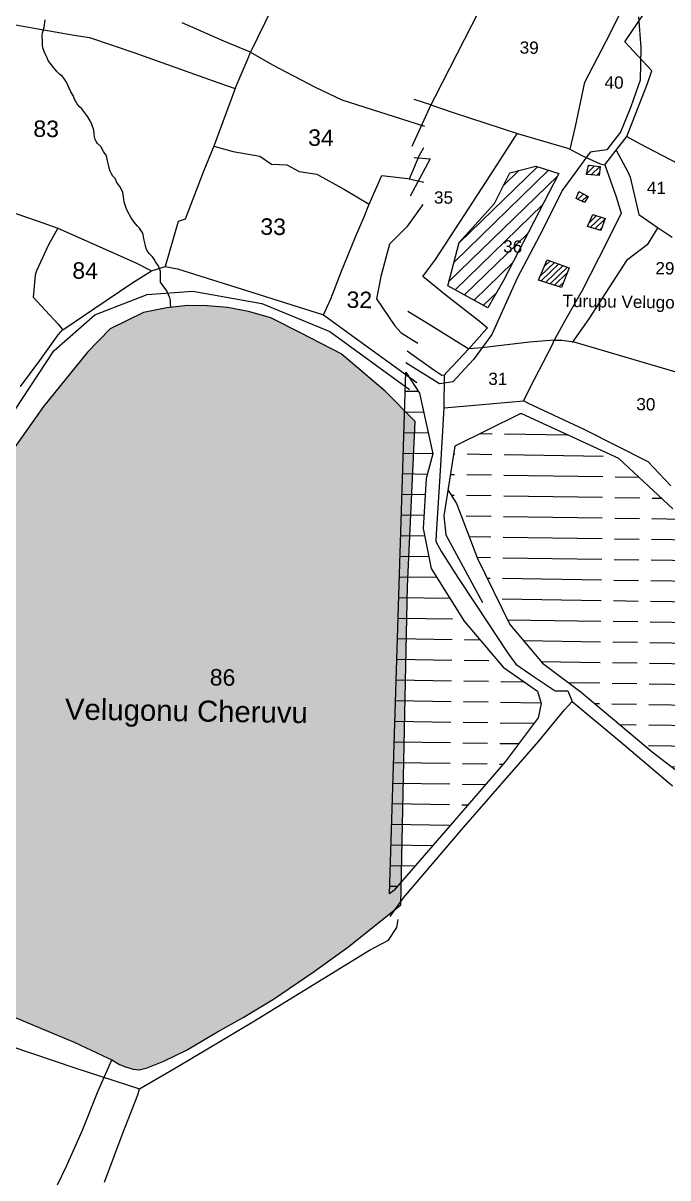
# Model space of a CAD drawing. Header units: inches. Extents: x 341797 to 347342, y 1572885 to 1580736.
# Drawn here: x 344159 to 344553, y 1575723 to 1576428 of the extents above; entities that cross this region are included whole.
import ezdxf

# ---------------------------------------------------------------- set-up
doc = ezdxf.new("R2010")
doc.units = ezdxf.units.IN
doc.header["$MEASUREMENT"] = 0
for name, color, linetype in [('PLAT NOS', 6, 'Continuous'), ('PLATS', 6, 'Continuous'), ('ROADS', 2, 'Continuous'), ('STREAMS', 131, 'Continuous'), ('TANKS', 4, 'Continuous'), ('VILLAGES', 1, 'Continuous')]:
    doc.layers.add(name, color=color, linetype=linetype)
doc.styles.get("Standard").update_dxf_attribs({"font": 'arial.ttf'})
pattern_1 = [(359.13639, (341797.115, 1568468.724), (0.18988, 12.596445), [60.46981, -7.558726, 15.11745, -7.558726])]
pattern_2 = [(44.136387, (341797.1153, 1568468.724), (-1.7545534, 1.8082594), [])]

msp = doc.modelspace()

# ---------------------------------------------------------------- hatches: boundary and pattern name
at = {"layer": 'TANKS'}
h = msp.add_hatch(dxfattribs=at)
h.set_pattern_fill('DASH', color=256, scale=500, angle=-0.86361, style=0)
h.set_pattern_definition([(359.13639, (339641.336, 1571524.5794), (6.3931623, 6.203283), [6.298938, -6.298938])])
h.paths.add_polyline_path([(344147.44, 1576160.1), (344130.13, 1576128.9), (344116.2, 1576101.31), (344102.07, 1576070.39), (344098.39, 1576046.89), (344094.9, 1576037.99), (344087.42, 1576025.67), (344085, 1576013.39), (344086.41, 1576000.94), (344091.88, 1575987.03), (344099.72, 1575966.46), (344104.57, 1575947.92), (344107.37, 1575930.73), (344107.61, 1575914.65), (344102.71, 1575899.59), (344101.09, 1575894.04), (344097.91, 1575885.03), (344097.95, 1575878.21), (344098.67, 1575869.68), (344094.22, 1575861.82), (344093.09, 1575858.39), (344092.75, 1575854.6), (344093.96, 1575850.08), (344096.8, 1575846.82), (344103.15, 1575843.69), (344112.14, 1575839.14), (344124.35, 1575834.54), (344148.93, 1575823.29), (344165.75, 1575816.11), (344190.35, 1575805.83), (344211.05, 1575796.09), (344213.31, 1575795.06), (344218.05, 1575792.27), (344221.57, 1575790.9), (344226.39, 1575789.38), (344230.05, 1575789.1), (344234.85, 1575790.18), (344245.11, 1575794.25), (344259.03, 1575801.09), (344277.83, 1575812.15), (344293.55, 1575820.89), (344312.1, 1575832.09), (344336.38, 1575848.62), (344358.23, 1575864.36), (344389.83, 1575889.82), (344394.06, 1576084.35), (344398.77, 1576184.89), (344380.29, 1576203.38), (344353.44, 1576226.18), (344328.66, 1576238.9), (344310.41, 1576248.16), (344296.87, 1576252.04), (344283.97, 1576254.4), (344271.66, 1576255.37), (344259.69, 1576255.64), (344246.88, 1576254.17), (344232.66, 1576251.33), (344212.37, 1576241.5), (344198.35, 1576227.18), (344171.45, 1576194.08)])
h.paths.add_polyline_path([(343818.61, 1576354.57), (343816.9, 1576362.06), (343815, 1576365.52), (343810.18, 1576367.92), (343789.2, 1576370.06), (343760.81, 1576370.49), (343756.81, 1576369.37), (343752.08, 1576354.82), (343739.8, 1576315.26), (343746.31, 1576314.07), (343753.76, 1576311.84), (343758.8, 1576310.34), (343770.66, 1576306.06), (343777.22, 1576303.66), (343788.26, 1576302.77), (343794.79, 1576304.67), (343805.26, 1576309.58), (343813.77, 1576317.38), (343821.54, 1576329.44), (343823.28, 1576333.38), (343824.22, 1576340.16), (343822.37, 1576346.35)])
h.paths.add_polyline_path([(343752.08, 1576354.82), (343756.81, 1576369.37), (343749.55, 1576367.35), (343718.89, 1576359.94), (343700.45, 1576358.65), (343670.63, 1576359.62), (343667.79, 1576358.52), (343663.78, 1576355.37), (343662.76, 1576351.72), (343662.45, 1576342.31), (343664.1, 1576336.61), (343667.55, 1576328.88), (343672.54, 1576322.64), (343678.99, 1576319.68), (343689.11, 1576318.54), (343704.66, 1576317.95), (343718.17, 1576317.8), (343729.52, 1576317.43), (343735.45, 1576316.06), (343739.8, 1576315.26)])
h.paths.add_polyline_path([(344180.26, 1575994.98), (344337.07, 1575992.62), (344337.45, 1576017.84), (344180.64, 1576020.2)], flags=24)
h.paths.add_polyline_path([(344270.49, 1576021), (344291.27, 1576020.69), (344291.5, 1576036.1), (344270.72, 1576036.41)], flags=24)
h.paths.add_polyline_path([(343766, 1576315.05), (343794.5, 1576314.62), (343794.73, 1576329.77), (343766.22, 1576330.2)], flags=24)
h.paths.add_polyline_path([(343678.04, 1576325.12), (343706.63, 1576324.69), (343706.86, 1576340.11), (343678.27, 1576340.54)], flags=24)
h = msp.add_hatch(dxfattribs=at)
h.set_pattern_fill('ACAD_ISO08W100', color=256, scale=25, angle=-0.86361, style=0)
h.set_pattern_definition(pattern_1)
h.paths.add_polyline_path([(344428.57, 1576062.87), (344408.42, 1576094.99), (344403.61, 1576119.45), (344405.45, 1576150.02), (344409.4, 1576165.15), (344401.29, 1576202.07), (344392.94, 1576214.91), (344382.93, 1575896.51), (344385.65, 1575898.55), (344422.64, 1575941.17), (344453.7, 1575976.97), (344473.77, 1576003.85), (344475.6, 1576012.76), (344473.36, 1576020.15), (344452.36, 1576034.75)])
h = msp.add_hatch(dxfattribs=at)
h.set_pattern_fill('ACAD_ISO08W100', color=256, scale=25, angle=-0.86361, style=0)
h.set_pattern_definition(pattern_1)
h.paths.add_polyline_path([(344621.09, 1576039.56), (344599.42, 1576082.25), (344556.11, 1576131.58), (344523.06, 1576162.24), (344463.77, 1576189.49), (344462.58, 1576189.51), (344422.98, 1576169.73), (344418.71, 1576143.18), (344424.03, 1576134.76), (344436.82, 1576101.22), (344456.58, 1576060.9), (344476.55, 1576037.34), (344500.15, 1576019.61), (344543.41, 1575983.1), (344585.76, 1575950.73), (344621.53, 1575925.02), (344628.88, 1575918.14), (344664.44, 1575893.35), (344690.17, 1575884.69), (344711.42, 1575886.73), (344741.12, 1575888.74), (344762.39, 1575890.59), (344786.44, 1575891.31), (344806.02, 1575893.18), (344819.4, 1575901.42), (344823.1, 1575912.47), (344819.54, 1575930.6), (344813.34, 1575949.35), (344810.55, 1575965.9), (344810.84, 1575985.45), (344809.93, 1575996.46), (344806.84, 1576000.94), (344801.19, 1576003.48), (344800.96, 1576004.26), (344793.54, 1576007.01), (344770.93, 1576003.2), (344704.49, 1576004.2), (344650.12, 1576010.68)])
at = {"layer": 'VILLAGES'}
h = msp.add_hatch(dxfattribs=at)
h.set_pattern_fill('ANSI31', color=256, scale=500, angle=-0.86361, style=0)
h.set_pattern_definition([(44.13639, (341797.115, 1568468.724), (-4.3863835, 4.5206484), [])])
h.paths.add_polyline_path([(344486.53, 1576336.15), (344472.46, 1576340.69), (344456.44, 1576336.72), (344447.16, 1576317.9), (344425.64, 1576294.17), (344418.6, 1576267.73), (344443.16, 1576254.32), (344452.62, 1576270.89)])
h.paths.add_polyline_path([(344450.48, 1576286), (344465.94, 1576285.77), (344466.11, 1576297.25), (344450.65, 1576297.48)], flags=24)
h = msp.add_hatch(dxfattribs=at)
h.set_pattern_fill('ANSI31', color=256, scale=200, angle=-0.86361, style=0)
h.set_pattern_definition(pattern_2)
h.paths.add_polyline_path([(344511.79, 1576340.49), (344504.57, 1576341.37), (344503.3, 1576335.6), (344511.08, 1576335.04)])
h = msp.add_hatch(dxfattribs=at)
h.set_pattern_fill('ANSI31', color=256, scale=200, angle=-0.86361, style=0)
h.set_pattern_definition(pattern_2)
h.paths.add_polyline_path([(344504.37, 1576322.12), (344498.77, 1576325.23), (344497.11, 1576320.99), (344502.22, 1576318.5)])
h = msp.add_hatch(dxfattribs=at)
h.set_pattern_fill('ANSI31', color=256, scale=200, angle=-0.86361, style=0)
h.set_pattern_definition(pattern_2)
h.paths.add_polyline_path([(344514.86, 1576308.72), (344507.29, 1576311.27), (344503.9, 1576303.95), (344512.23, 1576301.54)])
h = msp.add_hatch(dxfattribs=at)
h.set_pattern_fill('ANSI31', color=256, scale=200, angle=-0.86361, style=0)
h.set_pattern_definition(pattern_2)
h.paths.add_polyline_path([(344492.69, 1576278.73), (344479.32, 1576283.62), (344474.09, 1576271.16), (344488.12, 1576266.58)])

# ---------------------------------------------------------------- linework, layer by layer
at = {"layer": 'PLATS', "color": 0}
for p, q in [((344453.87, 1576467.43), (344410.91, 1576383.31)), ((344515.26, 1576416.53), (344533.63, 1576453.68)), ((344311.02, 1576437.01), (344298.09, 1576410.28)), ((344526.89, 1576416.69), (344538.91, 1576434.26)), ((344148.65, 1576427.96), (344167.03, 1576424.83)), ((344167.03, 1576424.83), (344190.28, 1576420.74)), ((344281.66, 1576417.11), (344256.32, 1576428.17)), ((344190.28, 1576420.74), (344199.67, 1576419.26)), ((344199.67, 1576419.26), (344226.65, 1576410.07)), ((344298.09, 1576410.28), (344281.66, 1576417.11)), ((344502.37, 1576391.95), (344515.26, 1576416.53)), ((344543.21, 1576398.91), (344526.89, 1576416.69)), ((344226.65, 1576410.07), (344278.02, 1576391.87)), ((344296.59, 1576406.56), (344298.09, 1576410.28)), ((344298.09, 1576410.28), (344311.4, 1576402.58)), ((344288.64, 1576388.23), (344296.59, 1576406.56)), ((344311.4, 1576402.58), (344337.64, 1576389.02)), ((344540.72, 1576391.28), (344543.21, 1576398.91)), ((344288.64, 1576388.23), (344275.55, 1576353.03)), ((344278.02, 1576391.87), (344288.64, 1576388.23)), ((344337.64, 1576389.02), (344353.88, 1576381.26)), ((344496.66, 1576365.02), (344502.37, 1576391.95)), ((344536.06, 1576379.28), (344540.72, 1576391.28)), ((344353.88, 1576381.26), (344404.28, 1576365.05)), ((344408.3, 1576378.24), (344398.03, 1576381.41)), ((344410.91, 1576383.31), (344408.3, 1576378.24)), ((344408.3, 1576378.24), (344396.68, 1576352.7)), ((344408.3, 1576378.24), (344421.84, 1576373.48)), ((344528.02, 1576358.85), (344536.06, 1576379.28)), ((344421.84, 1576373.48), (344461.76, 1576360.56)), ((344460.07, 1576358.96), (344461.3, 1576360.7)), ((344461.76, 1576360.56), (344491.09, 1576351.93)), ((344493.46, 1576351.01), (344496.66, 1576365.02)), ((344275.55, 1576353.03), (344269.46, 1576338.17)), ((344275.55, 1576353.03), (344287.41, 1576349.75)), ((344453.04, 1576348.22), (344460.07, 1576358.96)), ((344521.52, 1576350.54), (344528.02, 1576358.85)), ((344528.02, 1576358.85), (344535.79, 1576354.56)), ((344535.79, 1576354.56), (344571.21, 1576336)), ((344287.41, 1576349.75), (344303.74, 1576346.88)), ((344303.74, 1576346.88), (344310.87, 1576342.03)), ((344395.16, 1576332.9), (344401.08, 1576346.95)), ((344398.16, 1576346.06), (344407.92, 1576345.25)), ((344401.08, 1576346.95), (344404.04, 1576352.19)), ((344444.41, 1576335.07), (344453.04, 1576348.22)), ((344491.09, 1576351.93), (344493.46, 1576351.01)), ((344493.67, 1576350.93), (344500.53, 1576347.23)), ((344500.53, 1576347.23), (344511.79, 1576342.12)), ((344514.67, 1576341.57), (344521.52, 1576350.54)), ((344521.52, 1576350.54), (344528.57, 1576337.32)), ((344310.87, 1576342.03), (344320.26, 1576341.48)), ((344320.26, 1576341.48), (344327.87, 1576337.39)), ((344407.92, 1576345.25), (344395.67, 1576322.49)), ((344511.79, 1576342.12), (344514.67, 1576341.57)), ((344514.67, 1576341.57), (344521.5, 1576321.99)), ((344081.76, 1576336.79), (344167.58, 1576307.3)), ((344269.46, 1576338.17), (344258.18, 1576308.35)), ((344327.87, 1576337.39), (344338.5, 1576335.92)), ((344338.5, 1576335.92), (344355.44, 1576326.42)), ((344370.5, 1576317.46), (344378.36, 1576335.09)), ((344378.36, 1576335.09), (344394.13, 1576333.14)), ((344394.13, 1576333.14), (344403.89, 1576330.9)), ((344429.07, 1576311.24), (344444.41, 1576335.07)), ((344528.57, 1576337.32), (344530.08, 1576333.91)), ((344530.08, 1576333.91), (344535.35, 1576311.15)), ((344355.44, 1576326.42), (344370.5, 1576317.46)), ((344521.5, 1576321.99), (344524.66, 1576312.11)), ((344367.47, 1576309.79), (344370.5, 1576317.46)), ((344403.29, 1576317.29), (344393.56, 1576303.7)), ((344411.17, 1576283.73), (344429.07, 1576311.24)), ((344524.66, 1576312.11), (344516, 1576294.77)), ((344535.35, 1576311.15), (344546.56, 1576303.45)), ((344167.58, 1576307.3), (344180.36, 1576302.79)), ((344253.78, 1576306.95), (344245.98, 1576279.42)), ((344258.18, 1576308.35), (344253.78, 1576306.95)), ((344362.17, 1576297.49), (344367.47, 1576309.79)), ((344393.56, 1576303.7), (344383.01, 1576293.08)), ((344180.36, 1576302.79), (344174.7, 1576292.67)), ((344180.36, 1576302.79), (344227.52, 1576281.81)), ((344353.3, 1576275.5), (344362.17, 1576297.49)), ((344546.99, 1576303.2), (344540.4, 1576292.74)), ((344546.56, 1576303.45), (344555.77, 1576297.4)), ((344174.7, 1576292.67), (344167.3, 1576276.86)), ((344383.01, 1576293.08), (344377.72, 1576273.45)), ((344516, 1576294.77), (344500.71, 1576264.91)), ((344540.4, 1576292.74), (344527.74, 1576283.15)), ((344403.41, 1576273.36), (344411.17, 1576283.73)), ((344527.74, 1576283.15), (344504.72, 1576247.61)), ((344167.3, 1576276.86), (344166.42, 1576274.21)), ((344225.47, 1576269.37), (344237.53, 1576276.87)), ((344227.52, 1576281.81), (344237.53, 1576276.87)), ((344237.53, 1576276.87), (344245.98, 1576279.42)), ((344245.98, 1576279.42), (344253.47, 1576277.98)), ((344253.47, 1576277.98), (344303.43, 1576262.29)), ((344347.24, 1576259.82), (344353.3, 1576275.5)), ((344166.42, 1576274.21), (344165.23, 1576260.81)), ((344202.23, 1576253.71), (344225.47, 1576269.37)), ((344377.72, 1576273.45), (344375.06, 1576259.79)), ((344417.61, 1576261.79), (344403.41, 1576273.36)), ((344303.43, 1576262.29), (344342.67, 1576249.92)), ((344437.88, 1576246.01), (344417.61, 1576261.79)), ((344500.71, 1576264.91), (344491.02, 1576247.76)), ((344165.23, 1576260.81), (344180.3, 1576244.5)), ((344342.67, 1576249.92), (344347.24, 1576259.82)), ((344375.06, 1576259.79), (344386.18, 1576243.18)), ((344183.43, 1576240.72), (344202.23, 1576253.71)), ((344342.67, 1576249.92), (344358.38, 1576238.51)), ((344394.25, 1576252.28), (344407.33, 1576244.23)), ((344491.02, 1576247.76), (344483.63, 1576234.41)), ((344504.72, 1576247.61), (344494.56, 1576233.03)), ((344180.3, 1576244.5), (344183.43, 1576240.72)), ((344180.53, 1576237.65), (344183.27, 1576240.91)), ((344386.18, 1576243.18), (344390.14, 1576239.03)), ((344407.33, 1576244.23), (344431.53, 1576229.25)), ((344436.14, 1576234.58), (344442.44, 1576241.54)), ((344442.79, 1576241.82), (344437.88, 1576246.01)), ((344442.44, 1576241.54), (344442.79, 1576241.82)), ((344169.4, 1576222.17), (344180.53, 1576237.65)), ((344358.38, 1576238.51), (344399.61, 1576208.65)), ((344390.14, 1576239.03), (344400.3, 1576232.7)), ((344431.53, 1576229.25), (344436.14, 1576234.58)), ((344468.63, 1576233.29), (344439.36, 1576229.86)), ((344483.63, 1576234.41), (344468.63, 1576233.29)), ((344482.69, 1576231.84), (344483.63, 1576234.41)), ((344483.63, 1576234.41), (344488.27, 1576234.54)), ((344488.27, 1576234.54), (344495.64, 1576233.43)), ((344495.64, 1576233.43), (344560, 1576214.56)), ((344410.12, 1576216.26), (344393.7, 1576227.81)), ((344431.53, 1576229.25), (344417.98, 1576214.98)), ((344439.36, 1576229.86), (344431.53, 1576229.25)), ((344471.64, 1576210.73), (344482.69, 1576231.84)), ((344157.39, 1576206.27), (344169.4, 1576222.17)), ((344415.05, 1576212.95), (344410.12, 1576216.26)), ((344416.43, 1576213.09), (344415.05, 1576212.95)), ((344416.43, 1576213.09), (344416.11, 1576193.15)), ((344417.98, 1576214.98), (344416.43, 1576213.09)), ((344464.93, 1576197.54), (344471.64, 1576210.73)), ((344416.11, 1576193.15), (344413.91, 1576154.74)), ((344416.11, 1576193.15), (344437.34, 1576195.02)), ((344437.34, 1576195.02), (344464.93, 1576197.54)), ((344468, 1576195.92), (344464.91, 1576197.49)), ((344501.87, 1576179.93), (344468, 1576195.92)), ((344541.11, 1576160.27), (344501.87, 1576179.93)), ((344554.91, 1576145.65), (344541.11, 1576160.27)), ((344413.91, 1576154.74), (344411.58, 1576116.21)), ((344411.58, 1576116.21), (344411.4, 1576111.53)), ((344411.4, 1576111.53), (344414.75, 1576105.21)), ((344414.75, 1576105.21), (344424.82, 1576089.58)), ((344424.82, 1576089.58), (344436, 1576072.67)), ((344436, 1576072.67), (344454.98, 1576044.08)), ((344454.98, 1576044.08), (344460.25, 1576036.6)), ((344460.25, 1576036.6), (344471.31, 1576028.91)), ((344471.31, 1576028.91), (344484.16, 1576020.32)), ((344484.16, 1576020.32), (344492.03, 1576020.44)), ((344492.03, 1576020.44), (344494.71, 1576013.91)), ((344474.13, 1575989.45), (344489.87, 1576008.74)), ((344489.87, 1576008.74), (344494.71, 1576013.91)), ((344494.71, 1576013.91), (344523.69, 1575989.58)), ((344428.3, 1575936.87), (344474.13, 1575989.45)), ((344523.69, 1575989.58), (344556.02, 1575962.31)), ((344391.56, 1575894.12), (344428.3, 1575936.87)), ((344383.42, 1575882.66), (344391.56, 1575894.12)), ((344387.55, 1575875.91), (344388.32, 1575880.78)), ((344382.4, 1575868.12), (344387.55, 1575875.91)), ((344370.74, 1575862), (344382.4, 1575868.12)), ((344299.4, 1575818.28), (344370.74, 1575862)), ((344253.57, 1575791.09), (344299.4, 1575818.28)), ((344151.62, 1575803.48), (344190.67, 1575790.25)), ((344190.67, 1575790.25), (344230.24, 1575777.35)), ((344230.24, 1575777.35), (344253.57, 1575791.09)), ((344229.19, 1575773.85), (344230.24, 1575777.35)), ((344219.54, 1575749.34), (344229.19, 1575773.85)), ((344208.73, 1575720.47), (344219.54, 1575749.34))]:
    msp.add_line(p, q, dxfattribs=at)
at = {"layer": 'ROADS', "color": 1}
for p, q in [((344535.23, 1576431.89), (344536.53, 1576413.24)), ((344536.53, 1576413.24), (344536.13, 1576393.13)), ((344536.13, 1576393.13), (344530.38, 1576377.01)), ((344530.38, 1576377.01), (344524.16, 1576361.43)), ((344524.16, 1576361.43), (344519.59, 1576355.73)), ((344519.59, 1576355.73), (344515.71, 1576350.67)), ((344505.54, 1576349.35), (344488.48, 1576325.92)), ((344515.71, 1576350.67), (344505.54, 1576349.35)), ((344488.48, 1576325.92), (344476.65, 1576301.98)), ((344476.65, 1576301.98), (344461.02, 1576272.37)), ((344461.02, 1576272.37), (344445.59, 1576238.01)), ((344202.91, 1576249.91), (344234.84, 1576262.38)), ((344234.84, 1576262.38), (344262.86, 1576264.46)), ((344262.86, 1576264.46), (344304.95, 1576256.93)), ((344304.95, 1576256.93), (344346.47, 1576239.79)), ((344177.92, 1576227.92), (344202.91, 1576249.91)), ((344346.47, 1576239.79), (344395.22, 1576204.42)), ((344445.59, 1576238.01), (344434.24, 1576222.69)), ((344153.98, 1576191.76), (344177.92, 1576227.92)), ((344413.54, 1576207.91), (344393.01, 1576220.74)), ((344434.24, 1576222.69), (344421.65, 1576208.95)), ((344421.65, 1576208.95), (344413.54, 1576207.91)), ((344213.4, 1575795.25), (344204.66, 1575775.92)), ((344204.66, 1575775.92), (344195.1, 1575752.05)), ((344195.1, 1575752.05), (344185.45, 1575730.09)), ((344185.45, 1575730.09), (344174.2, 1575707.08))]:
    msp.add_line(p, q, dxfattribs=at)
at = {"layer": 'STREAMS'}
for p, q in [((344171, 1576422.03), (344172.05, 1576425.45)), ((344172.05, 1576425.45), (344172.13, 1576426.96)), ((344172.13, 1576426.96), (344172.66, 1576430.01)), ((344170.67, 1576419.57), (344170.76, 1576420.94)), ((344170.84, 1576417.45), (344170.67, 1576419.57)), ((344170.76, 1576420.94), (344171, 1576422.03)), ((344170.86, 1576414.65), (344170.84, 1576417.45)), ((344171.18, 1576412.94), (344170.86, 1576414.65)), ((344172.05, 1576410.75), (344171.18, 1576412.94)), ((344172.82, 1576408.84), (344172.05, 1576410.75)), ((344173.69, 1576406.9), (344172.82, 1576408.84)), ((344174.47, 1576405.26), (344173.69, 1576406.9)), ((344175.51, 1576403.86), (344174.47, 1576405.26)), ((344176.64, 1576402.33), (344175.51, 1576403.86)), ((344177.71, 1576400.87), (344176.64, 1576402.33)), ((344178.65, 1576399.67), (344177.71, 1576400.87)), ((344179.85, 1576398.27), (344178.65, 1576399.67)), ((344181.24, 1576396.81), (344179.85, 1576398.27)), ((344183.08, 1576395.44), (344181.24, 1576396.81)), ((344184.38, 1576393.82), (344183.08, 1576395.44)), ((344185.68, 1576392.03), (344184.38, 1576393.82)), ((344186.47, 1576390.24), (344185.68, 1576392.03)), ((344187.27, 1576388.4), (344186.47, 1576390.24)), ((344188.24, 1576386.06), (344187.27, 1576388.4)), ((344189.75, 1576383.8), (344188.24, 1576386.06)), ((344190.42, 1576381.72), (344189.75, 1576383.8)), ((344191.08, 1576380.61), (344190.42, 1576381.72)), ((344192.2, 1576378.82), (344191.08, 1576380.61)), ((344193.31, 1576377.2), (344192.2, 1576378.82)), ((344194.89, 1576375.81), (344193.31, 1576377.2)), ((344196.87, 1576373.35), (344194.89, 1576375.81)), ((344198.08, 1576371.73), (344196.87, 1576373.35)), ((344198.93, 1576370.53), (344198.08, 1576371.73)), ((344199.99, 1576368.33), (344198.93, 1576370.53)), ((344201.01, 1576366.12), (344199.99, 1576368.33)), ((344202.37, 1576362.68), (344201.01, 1576366.12)), ((344202.72, 1576358.64), (344202.37, 1576362.68)), ((344203.11, 1576357.04), (344202.72, 1576358.64)), ((344203.86, 1576355.53), (344203.11, 1576357.04)), ((344204.58, 1576354.56), (344203.86, 1576355.53)), ((344206.56, 1576352.75), (344204.58, 1576354.56)), ((344208.12, 1576349.69), (344206.56, 1576352.75)), ((344209.02, 1576348.45), (344208.12, 1576349.69)), ((344209.78, 1576347.53), (344209.02, 1576348.45)), ((344210.3, 1576346.1), (344209.78, 1576347.53)), ((344210.68, 1576343.96), (344210.3, 1576346.1)), ((344211.29, 1576341.58), (344210.68, 1576343.96)), ((344211.84, 1576338.89), (344211.29, 1576341.58)), ((344212.33, 1576337.75), (344211.84, 1576338.89)), ((344213.08, 1576336), (344212.33, 1576337.75)), ((344214.01, 1576334.53), (344213.08, 1576336)), ((344215.27, 1576333.23), (344214.01, 1576334.53)), ((344216.42, 1576330.75), (344215.27, 1576333.23)), ((344218.16, 1576328.31), (344216.42, 1576330.75)), ((344219.5, 1576325.99), (344218.16, 1576328.31)), ((344219.94, 1576324.57), (344219.5, 1576325.99)), ((344220.36, 1576321.96), (344219.94, 1576324.57)), ((344220.85, 1576318.72), (344220.36, 1576321.96)), ((344222.08, 1576315.07), (344220.85, 1576318.72)), ((344222.83, 1576313.28), (344222.08, 1576315.07)), ((344225.14, 1576309.1), (344222.83, 1576313.28)), ((344226.89, 1576306.55), (344225.14, 1576309.1)), ((344228.86, 1576304.28), (344226.89, 1576306.55)), ((344230.26, 1576302.85), (344228.86, 1576304.28)), ((344232.17, 1576299.76), (344230.26, 1576302.85)), ((344233.11, 1576295.49), (344232.17, 1576299.76)), ((344233.58, 1576293.11), (344233.11, 1576295.49)), ((344234.27, 1576290.5), (344233.58, 1576293.11)), ((344234.98, 1576289.03), (344234.27, 1576290.5)), ((344236.32, 1576287.19), (344234.98, 1576289.03)), ((344238.03, 1576285.66), (344236.32, 1576287.19)), ((344239.28, 1576283.81), (344238.03, 1576285.66)), ((344240.08, 1576282.36), (344239.28, 1576283.81)), ((344241.87, 1576279.78), (344240.08, 1576282.36)), ((344242.96, 1576276.39), (344241.87, 1576279.78)), ((344243.03, 1576275.11), (344242.96, 1576276.39)), ((344243, 1576273.1), (344243.03, 1576275.11)), ((344243.05, 1576269.91), (344243, 1576273.1)), ((344244.66, 1576267.67), (344243.05, 1576269.91)), ((344246.89, 1576264.54), (344244.66, 1576267.67)), ((344247.86, 1576262.11), (344246.89, 1576264.54)), ((344248.39, 1576261.23), (344247.86, 1576262.11)), ((344248.79, 1576260.36), (344248.39, 1576261.23)), ((344249.22, 1576258.76), (344248.79, 1576260.36)), ((344249.2, 1576257.07), (344249.22, 1576258.76)), ((344249.34, 1576254.45), (344249.2, 1576257.07))]:
    msp.add_line(p, q, dxfattribs=at)
at = {"layer": 'TANKS'}
for p, q in [((344246.88, 1576254.17), (344232.66, 1576251.33)), ((344259.69, 1576255.64), (344246.88, 1576254.17)), ((344271.66, 1576255.37), (344259.69, 1576255.64)), ((344283.97, 1576254.4), (344271.66, 1576255.37)), ((344296.87, 1576252.04), (344283.97, 1576254.4)), ((344232.66, 1576251.33), (344212.37, 1576241.5)), ((344310.41, 1576248.16), (344296.87, 1576252.04)), ((344328.66, 1576238.9), (344310.41, 1576248.16)), ((344212.37, 1576241.5), (344198.35, 1576227.18)), ((344353.44, 1576226.18), (344328.66, 1576238.9)), ((344198.35, 1576227.18), (344171.45, 1576194.08)), ((344380.29, 1576203.38), (344353.44, 1576226.18)), ((344382.93, 1575896.51), (344392.94, 1576214.91)), ((344392.94, 1576214.91), (344401.29, 1576202.07)), ((344398.77, 1576184.89), (344380.29, 1576203.38)), ((344401.29, 1576202.07), (344409.4, 1576165.15)), ((344171.45, 1576194.08), (344147.44, 1576160.1)), ((344394.06, 1576084.35), (344398.77, 1576184.89)), ((344462.77, 1576189.6), (344422.98, 1576169.73)), ((344463.77, 1576189.49), (344462.58, 1576189.51)), ((344523.06, 1576162.24), (344463.77, 1576189.49)), ((344422.98, 1576169.73), (344416.15, 1576127.17)), ((344409.4, 1576165.15), (344405.45, 1576150.02)), ((344556.11, 1576131.58), (344523.06, 1576162.24)), ((344405.45, 1576150.02), (344403.61, 1576119.45)), ((344418.7, 1576143.2), (344424.03, 1576134.76)), ((344424.03, 1576134.76), (344436.82, 1576101.22)), ((344416.15, 1576127.17), (344417.45, 1576115.71)), ((344403.61, 1576119.45), (344408.42, 1576094.99)), ((344417.45, 1576115.71), (344439.75, 1576074.37)), ((344436.82, 1576101.22), (344456.58, 1576060.9)), ((344408.42, 1576094.99), (344428.57, 1576062.87)), ((344389.83, 1575889.82), (344394.06, 1576084.35)), ((344428.57, 1576062.87), (344452.36, 1576034.75)), ((344456.58, 1576060.9), (344476.55, 1576037.34)), ((344476.55, 1576037.34), (344500.15, 1576019.61)), ((344452.36, 1576034.75), (344473.36, 1576020.15)), ((344473.36, 1576020.15), (344475.6, 1576012.76)), ((344500.15, 1576019.61), (344543.41, 1575983.1)), ((344475.6, 1576012.76), (344473.77, 1576003.85)), ((344473.77, 1576003.85), (344453.7, 1575976.97)), ((344543.41, 1575983.1), (344585.76, 1575950.73)), ((344453.7, 1575976.97), (344422.64, 1575941.17)), ((344422.64, 1575941.17), (344385.65, 1575898.55)), ((344385.65, 1575898.55), (344382.93, 1575896.51)), ((344358.23, 1575864.36), (344389.83, 1575889.82)), ((344336.38, 1575848.62), (344358.23, 1575864.36)), ((344312.1, 1575832.09), (344336.38, 1575848.62)), ((344293.55, 1575820.89), (344312.1, 1575832.09)), ((344148.93, 1575823.29), (344165.75, 1575816.11)), ((344277.83, 1575812.15), (344293.55, 1575820.89)), ((344165.75, 1575816.11), (344190.35, 1575805.83)), ((344259.03, 1575801.09), (344277.83, 1575812.15)), ((344190.35, 1575805.83), (344211.05, 1575796.09)), ((344211.05, 1575796.09), (344213.31, 1575795.06)), ((344245.11, 1575794.25), (344259.03, 1575801.09)), ((344213.31, 1575795.06), (344218.05, 1575792.27)), ((344218.05, 1575792.27), (344221.57, 1575790.9)), ((344221.57, 1575790.9), (344226.39, 1575789.38)), ((344226.39, 1575789.38), (344230.05, 1575789.1)), ((344230.05, 1575789.1), (344234.85, 1575790.18)), ((344234.85, 1575790.18), (344245.11, 1575794.25))]:
    msp.add_line(p, q, dxfattribs=at)
at = {"layer": 'VILLAGES'}
for p, q in [((344456.44, 1576336.72), (344472.46, 1576340.69)), ((344472.46, 1576340.69), (344486.53, 1576336.15)), ((344503.3, 1576335.6), (344504.57, 1576341.37)), ((344504.57, 1576341.37), (344511.79, 1576340.49)), ((344511.79, 1576340.49), (344511.08, 1576335.04)), ((344447.16, 1576317.9), (344456.44, 1576336.72)), ((344486.53, 1576336.15), (344452.62, 1576270.89)), ((344511.08, 1576335.04), (344503.3, 1576335.6)), ((344497.11, 1576320.99), (344498.77, 1576325.23)), ((344498.77, 1576325.23), (344504.37, 1576322.12)), ((344425.64, 1576294.17), (344447.16, 1576317.9)), ((344502.22, 1576318.5), (344497.11, 1576320.99)), ((344504.37, 1576322.12), (344502.22, 1576318.5)), ((344503.9, 1576303.95), (344507.29, 1576311.27)), ((344507.29, 1576311.27), (344514.86, 1576308.72)), ((344512.23, 1576301.54), (344503.9, 1576303.95)), ((344514.86, 1576308.72), (344512.23, 1576301.54)), ((344418.6, 1576267.73), (344425.64, 1576294.17)), ((344474.09, 1576271.16), (344479.32, 1576283.62)), ((344479.32, 1576283.62), (344492.69, 1576278.73)), ((344492.69, 1576278.73), (344488.12, 1576266.58)), ((344452.62, 1576270.89), (344443.16, 1576254.32)), ((344488.12, 1576266.58), (344474.09, 1576271.16)), ((344443.16, 1576254.32), (344418.6, 1576267.73))]:
    msp.add_line(p, q, dxfattribs=at)

# ---------------------------------------------------------------- texts
at = {"layer": 'PLAT NOS', "color": 0, "oblique": 360}
for s, height, p in [('39', 7.488, (344462.51, 1576409.44)), ('40', 7.488, (344514.36, 1576388.15)), ('41', 7.488, (344540.24, 1576323.84)), ('36', 7.488, (344452.42, 1576288.02)), ('29', 7.488, (344545.45, 1576274.74)), ('31', 7.488, (344443.33, 1576207.21)), ('86', 10.063, (344273.1, 1576023.7)), ('Velugonu Cheruvu', 12.8253, (344184.58, 1576002.89))]:
    msp.add_text(s, height=height, rotation=359.13639, dxfattribs=at).set_placement(p)
at = {"layer": 'PLAT NOS', "color": 0}
for s, height, p in [('83', 10.063, (344165.28, 1576358.64)), ('34', 10.063, (344333.22, 1576353.18)), ('35', 7.488, (344410.12, 1576317.92)), ('33', 10.063, (344304, 1576298.86)), ('84', 10.063, (344189.11, 1576272.04)), ('32', 10.063, (344356.68, 1576254.22)), ('Turupu Velugonu', 7.488, (344488.63, 1576254.82)), ('30', 7.488, (344533.79, 1576191.73))]:
    msp.add_text(s, height=height, rotation=359.13639, dxfattribs=at).set_placement(p)

doc.saveas('drawing.dxf')
